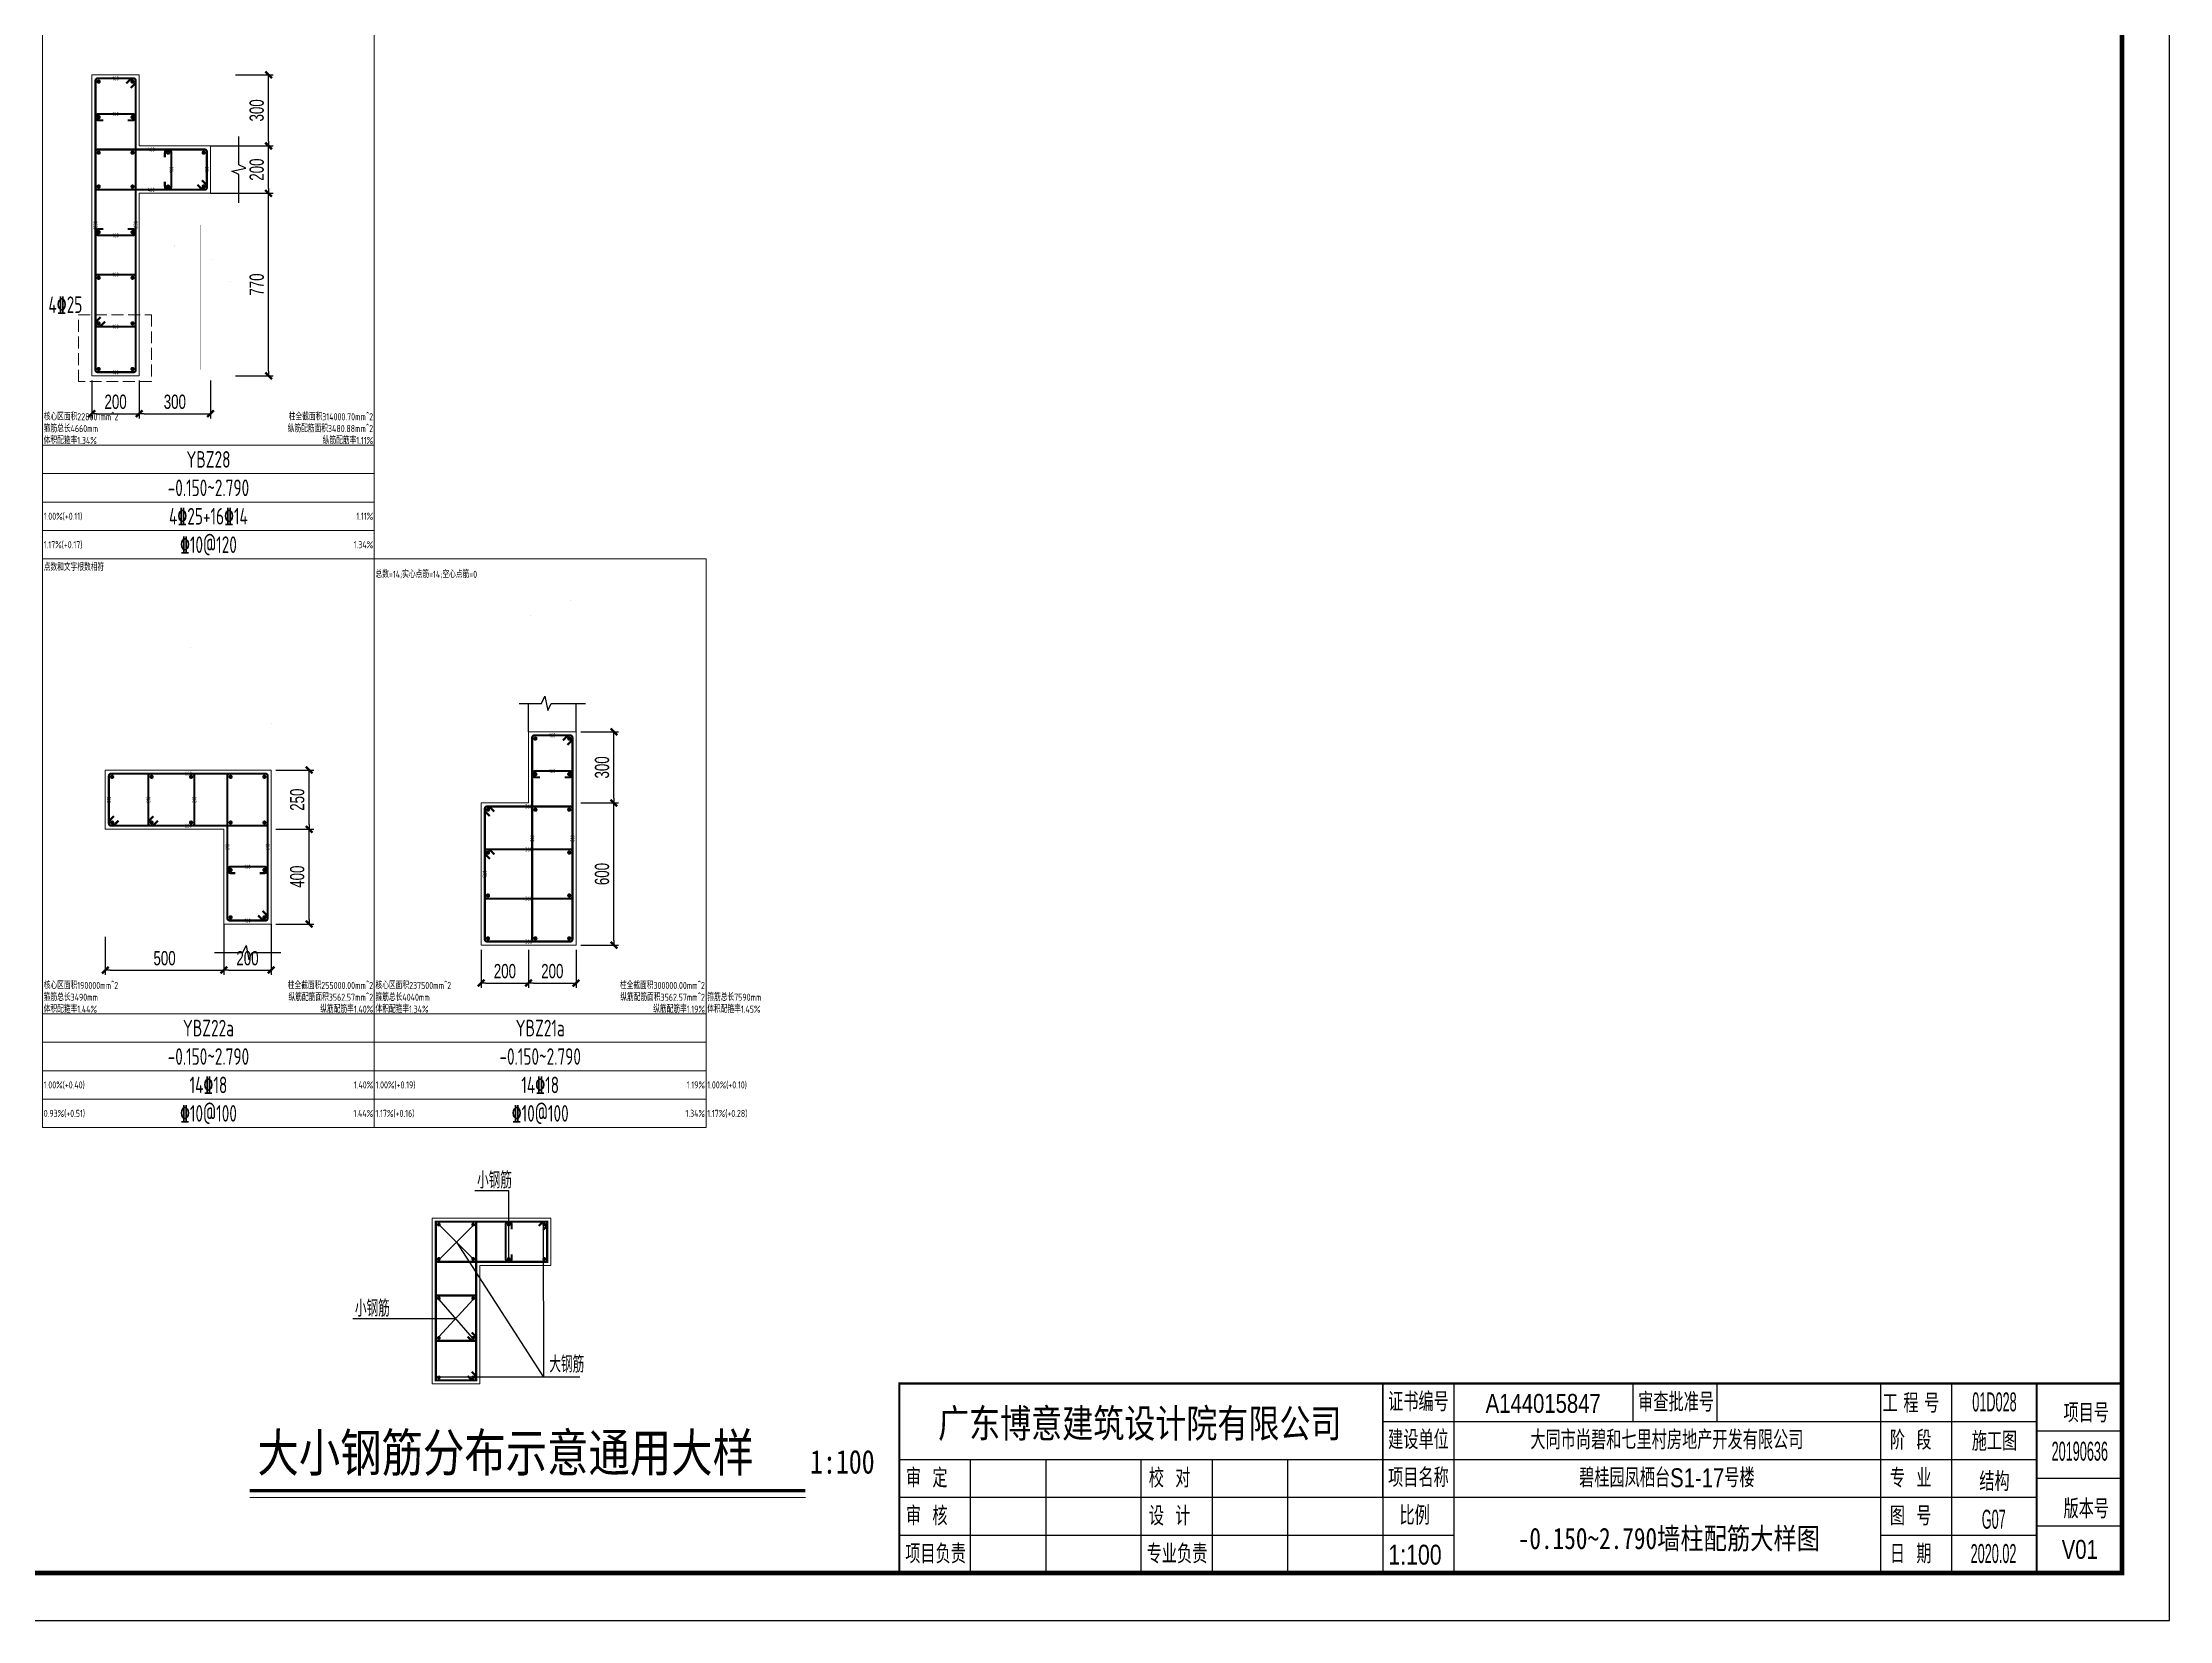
# Model space of a CAD drawing. Extents: x -129922 to 1190196, y -520662 to 139923.
# Drawn here: x 408287 to 453162, y -209217 to -175921 of the extents above; entities that cross this region are included whole.
import ezdxf
from ezdxf.enums import TextEntityAlignment as Align

# ---------------------------------------------------------------- set-up
doc = ezdxf.new("R2010")
doc.units = 0
doc.header["$LTSCALE"] = 1000
doc.header["$MEASUREMENT"] = 0
doc.linetypes.add('DASH', pattern=[0.35, 0.25, -0.1])
for name, color, linetype, lineweight in [('S-墙柱-REIN', 1, 'Continuous', 20), ('S-墙柱-大样细线', 7, 'Continuous', 20), ('S-墙柱-编号', 4, 'Continuous', 20), ('S-大样-REIN', 1, 'Continuous', 20), ('S-通用-TAB', 7, 'Continuous', 20), ('S-通用-TEXT', 7, 'Continuous', 20)]:
    doc.layers.add(name, color=color, linetype=linetype, lineweight=lineweight)
for name, color, linetype in [('S-墙柱-大样细线-pdx', 7, 'Continuous'), ('Y-云图图框', 7, 'Continuous'), ('z-计算配筋', 7, 'Continuous'), ('z-详图标注', 3, 'Continuous')]:
    doc.layers.add(name, color=color, linetype=linetype)
doc.layers.add('箍筋长度', color=3, linetype='Continuous', plot=False)
doc.layers.add('配箍校核', color=34, linetype='Continuous', plot=False)
doc.styles.add('_YT_Name', font='', dxfattribs={"width": 0.8})
doc.styles.add('_YT_Sign_Text', font='ros.shx', dxfattribs={"width": 0.8, "bigfont": 'hztxt.shx'})
doc.styles.add('BW_Dim', font='Bweng.shx', dxfattribs={"width": 0.7, "bigfont": 'hztxt.shx'})
doc.styles.add('BW_Rein', font='tssdeng.shx', dxfattribs={"width": 0.7, "bigfont": 'hztxt.shx'})
doc.styles.get("Standard").update_dxf_attribs({"font": 'gbenor.shx', "bigfont": 'gbcbig.shx'})
doc.styles.add('TSSD_Rein', font='tssdeng.shx', dxfattribs={"width": 0.7, "bigfont": 'hztxt.shx'})
doc.styles.add('黑体', font='', dxfattribs={"width": 0.8})
doc.styles.get('_YT_Name').set_extended_font_data('SimHei')
doc.styles.get('黑体').set_extended_font_data('SimHei')
doc.dimstyles.new('Cyz_20_100', dxfattribs={"dimtxt": 300, "dimasz": 100, "dimexe": 100, "dimexo": 100, "dimgap": 100, "dimtad": 1, "dimdec": 0, "dimlfac": 0.2, "dimzin": 0, "dimdsep": 46, "dimtxsty": 'BW_Dim', "dimblk": '_bwk', "dimcen": 0, "dimclrt": 7, "dimadec": 0, "dimazin": 0, "dimtfac": 1, "dimtdec": 0, "dimtix": 1, "dimtmove": 2, "dimatfit": 0, "dimfxl": 0, "dimtolj": 1, "dimtzin": 0, "dimarcsym": 0})

# ---------------------------------------------------------------- blocks, each defined once
blk = doc.blocks.new('ECMCTK_A1_横_单行图名--0')
for p, q in [((674.98, 50), (674.98, 26)), ((675, 50), (675, 10)), ((689.98, 50), (689.98, 10)), ((727.8, 50), (727.8, 42)), ((745.48, 50), (745.48, 42)), ((780, 50), (780, 10)), ((795, 50), (795, 10)), ((813, 50.01), (831, 50)), ((813, 50.01), (813, 10)), ((675, 42), (813, 42)), ((813, 40.01), (831, 40.01)), ((573, 34), (813, 34)), ((588, 34), (588, 10)), ((604, 10), (604, 34)), ((624, 34), (624, 10)), ((639, 34), (639, 10)), ((655, 10), (655, 34)), ((813, 30.01), (831, 30)), ((573, 26), (813, 26)), ((573, 18), (689.96, 18)), ((780, 18), (813, 18)), ((813, 20), (831, 20))]:
    blk.add_line(p, q)
at = {"color": 4}
blk.add_lwpolyline([(0, 0), (841, 0), (841, 594), (0, 594)], close=True, dxfattribs=at)
for points, const_width in [([(25, 10), (831, 10), (831, 584), (25, 584)], 1), ([(573, 10), (831, 10), (831, 50), (573, 50)], 0.45)]:
    blk.add_lwpolyline(points, close=True, dxfattribs=dict(const_width=const_width))
at = {"const_width": 0.45}
for points in [[(573, 10), (573, 50.01), (813, 50.01)], [(813, 50.01), (813, 10)]]:
    blk.add_lwpolyline(points, dxfattribs=at)
at = {"style": '_YT_Sign_Text', "width": 0.8}
for s, p in [('证书编号', (676.15, 44.14)), ('审查批准号', (728.91, 44.06)), ('工 程 号', (780.47, 43.85)), ('项目号', (818.65, 41.8)), ('建设单位', (676.15, 36.14)), ('阶  段', (782.01, 36.05)), ('审  定', (574.41, 28.05)), ('校  对', (625.66, 28.05)), ('项目名称', (676.15, 28.14)), ('专  业', (782.01, 28.05)), ('审  核', (574.41, 20.05)), ('设  计', (625.66, 20.05)), ('比例', (678.54, 20.16)), ('图  号', (782.01, 20.05)), ('版本号', (818.65, 21.55)), ('项目负责', (574.27, 12.05)), ('专业负责', (625.21, 12.05)), ('日  期', (782.01, 12.05))]:
    blk.add_text(s, height=4, dxfattribs=at).set_placement(p)
at = {"color": 80, "flags": 3}
for tag, height, p in [('YTHQINS', 3, (34.31, 585.5)), ('ECMCKEY', 3, (292.07, 288.23)), ('YTTQINS', 5.62, (848.03, 12.81)), ('YTFRAME', 3, (652.76, 5.84)), ('YTBARCODE_T1', 3, (749.78, 5.95))]:
    blk.add_attdef(tag, text='', height=height, dxfattribs=at).set_placement(p, align=Align.MIDDLE_CENTER)
for tag, height, style, width, p in [('设计单位', 6, '_YT_Name', 0.8, (623.75, 38.6)), ('证书编号', 4, '_YT_Sign_Text', 0.8, (708.87, 43.81)), ('审查批准号', 4, '_YT_Sign_Text', 0.8, (761.06, 43.81)), ('工程号', 4, '_YT_Sign_Text', 0.5, (804.08, 44.12)), ('建设单位', 4, '_YT_Sign_Text', 0.8, (734.96, 36.11)), ('阶段', 4, '_YT_Sign_Text', 0.8, (804.08, 35.81)), ('项目号', 4, '_YT_Sign_Text', 0.5, (822.08, 33.72)), ('项目名称', 4, '_YT_Sign_Text', 0.8, (734.96, 28.11)), ('专业', 4, '_YT_Sign_Text', 0.8, (804.08, 27.31)), ('图纸编号', 4, '_YT_Sign_Text', 0.5, (803.93, 19.36)), ('图纸名称', 4.5, '_YT_Name', 0.8, (735.39, 15.06)), ('出图比例', 4.2, '_YT_Sign_Text', 0.8, (681.82, 11.78)), ('日期', 4, '_YT_Sign_Text', 0.5, (803.88, 12.13)), ('版本号', 4, '_YT_Sign_Text', 0.8, (822.08, 13))]:
    blk.add_attdef(tag, text='', height=height, dxfattribs=dict(style=style, width=width)).set_placement(p, align=Align.CENTER)
at = {"style": '_YT_Sign_Text', "width": 0.8, "flags": 3}
for tag, p, height in [('[审定人]', (590.95, 27.81), 4.1), ('{审定人}', (605.87, 26.45), 6.24), ('[校对人]', (642.23, 27.82), 4.1), ('{校对人}', (658.35, 26.53), 6.24), ('[审核人]', (591.01, 19.76), 4.1), ('{审核人}', (606.98, 18.44), 6.24), ('[设计人]', (642.47, 20.21), 4.1), ('{设计人}', (658.48, 18.54), 6.24), ('[项目负责人]', (590.78, 12.01), 4.1), ('{项目负责人}', (608.28, 10.72), 6.24), ('[专业负责人]', (642.74, 11.77), 4.1), ('{专业负责人}', (658.58, 10.36), 6.24)]:
    blk.add_attdef(tag, p, '', height=height, dxfattribs=at)
at = {"color": 80, "flags": 3}
for tag, p in [('YTQRCODE', (551.04, 11.91)), ('YTBZSIT', (25, 10)), ('EXT_TK_LEFT', (25, 10))]:
    blk.add_attdef(tag, p, '', height=3, dxfattribs=at)
blk = doc.blocks.new('20200401.21441770')
at = {"layer": 'S-墙柱-REIN', "const_width": 40}
for points in [[(3970, 5756, 1), (4010, 5756, 1)], [(4695, 5756, 1), (4735, 5756, 1)], [(5445, 5756, 1), (5485, 5756, 1)], [(6195, 5756, 1), (6235, 5756, 1)], [(3970, 5031, 1), (4010, 5031, 1)], [(4695, 5031, 1), (4735, 5031, 1)], [(5445, 5031, 1), (5485, 5031, 1)], [(6195, 5031, 1), (6235, 5031, 1)], [(3970, 4198, 1), (4010, 4198, 1)], [(4695, 4198, 1), (4735, 4198, 1)], [(3970, 3365, 1), (4010, 3365, 1)], [(4695, 3365, 1), (4735, 3365, 1)], [(3970, 2531, 1), (4010, 2531, 1)], [(4695, 2531, 1), (4735, 2531, 1)]]:
    blk.add_lwpolyline(points, format="xyb", close=True, dxfattribs=at)
at = {"layer": 'S-墙柱-大样细线'}
blk.add_lwpolyline([(4852, 4894), (4852, 2394), (3852, 2394), (3852, 5894), (6352, 5894), (6352, 4894)], close=True, dxfattribs=at)
at = {"layer": 'S-大样-REIN', "color": 1, "const_width": 45}
for points in [[(4597, 2561), (4689, 2469), (4777, 2469), (4777, 5819), (3927, 5819), (3927, 2469), (4777, 2469), (4777, 2557), (4685, 2649)], [(6185, 5638), (6277, 5730), (6277, 5819), (3927, 5819), (3927, 4969), (6277, 4969), (6277, 5819), (6189, 5819), (6097, 5727)]]:
    blk.add_lwpolyline(points, dxfattribs=at)
at = {"layer": 'S-大样-REIN', "const_width": 45}
blk.add_lwpolyline([(5527, 5131), (5527, 5031, -1), (5402, 5031), (5402, 5756, -1), (5527, 5756), (5527, 5656)], format="xyb", dxfattribs=at)
blk.add_lwpolyline([(4685, 3482), (4777, 3390), (4777, 3302), (3927, 3302), (3927, 4260), (4777, 4260), (4777, 3302), (4689, 3302), (4597, 3394)], dxfattribs=at)
at = {"layer": 'S-通用-TEXT', "const_width": 70}
blk.add_lwpolyline([(0, 140), (11726, 140)], dxfattribs=at)
at = {"layer": 'S-通用-TEXT'}
blk.add_lwpolyline([(0, 0), (11726, 0)], dxfattribs=at)
at = {"layer": 'z-计算配筋'}
for p, q in [((4337, 3764), (2174, 3764)), ((6963, 2535), (3973, 2535))]:
    blk.add_line(p, q, dxfattribs=at)
for points in [[(5465, 5051), (5465, 6468), (4750, 6468)], [(3979, 5773), (4729, 5017)], [(4010, 5031), (4715, 5736)], [(4364, 5385), (6197, 2535)], [(6195, 5756), (6197, 2535)], [(3990, 4178), (4695, 3365)], [(3990, 3385), (4715, 4178)]]:
    blk.add_lwpolyline(points, dxfattribs=at)
at = {"layer": 'S-通用-TEXT', "style": '黑体', "width": 0.8}
for s, height, p in [('大小钢筋分布示意通用大样', 800, (163, 543)), ('1:100', 500, (11824, 501))]:
    blk.add_text(s, height=height, dxfattribs=at).set_placement(p)
at = {"layer": 'z-计算配筋', "style": 'BW_Rein', "width": 0.7}
for s, p in [('小钢筋', (4797, 6517)), ('小钢筋', (2220, 3813)), ('大钢筋', (6323, 2633))]:
    blk.add_text(s, height=350, dxfattribs=at).set_placement(p)
blk = doc.blocks.new('_bwk')
blk.add_line((-1, 0), (0, 0))
at = {"const_width": 0.5}
blk.add_lwpolyline([(-0.7, -0.7), (0.7, 0.7)], dxfattribs=at)
blk = doc.blocks.new('*D2123')
at = {"layer": 'Defpoints', "color": 0, "transparency": 16777216}
for p in [(413111, -192523), (413911, -192523), (413111, -194523)]:
    blk.add_point(p, dxfattribs=at)
at = {"layer": 'z-详图标注', "color": 0, "lineweight": -2, "transparency": 16777216}
for p, q in [((413211, -192523), (414011, -192523)), ((413911, -194423), (413911, -192623)), ((413211, -194523), (414011, -194523))]:
    blk.add_line(p, q, dxfattribs=at)
at = {"layer": 'z-详图标注', "color": 0, "lineweight": -2, "transparency": 16777216, "xscale": 100, "yscale": 100, "zscale": 100}
for p, rotation in [((413911, -192523), 90), ((413911, -194523), 270)]:
    blk.add_blockref('_bwk', p, dxfattribs=dict(at, rotation=rotation))
at = {"layer": 'z-详图标注', "color": 7, "transparency": 16777216, "insert": (413661, -193523), "char_height": 300, "attachment_point": 5, "rotation": 90, "style": 'BW_Dim'}
blk.add_mtext('\\A1;400', dxfattribs=at)
blk = doc.blocks.new('*D2124')
at = {"layer": 'Defpoints', "color": 0, "transparency": 16777216}
for p in [(413111, -191273), (413911, -191273), (413111, -192523)]:
    blk.add_point(p, dxfattribs=at)
at = {"layer": 'z-详图标注', "color": 0, "lineweight": -2, "transparency": 16777216}
for p, q in [((413211, -191273), (414011, -191273)), ((413911, -192423), (413911, -191373)), ((413211, -192523), (414011, -192523))]:
    blk.add_line(p, q, dxfattribs=at)
at = {"layer": 'z-详图标注', "color": 0, "lineweight": -2, "transparency": 16777216, "xscale": 100, "yscale": 100, "zscale": 100}
for p, rotation in [((413911, -191273), 90), ((413911, -192523), 270)]:
    blk.add_blockref('_bwk', p, dxfattribs=dict(at, rotation=rotation))
at = {"layer": 'z-详图标注', "color": 7, "transparency": 16777216, "insert": (413661, -191898), "char_height": 300, "attachment_point": 5, "rotation": 90, "style": 'BW_Dim'}
blk.add_mtext('\\A1;250', dxfattribs=at)
blk = doc.blocks.new('*D2125')
at = {"layer": 'Defpoints', "color": 0, "transparency": 16777216}
for p in [(409611, -194694), (412111, -194694), (412111, -195494)]:
    blk.add_point(p, dxfattribs=at)
at = {"layer": 'z-详图标注', "color": 0, "lineweight": -2, "transparency": 16777216}
for p, q in [((409611, -194794), (409611, -195594)), ((412111, -194794), (412111, -195594)), ((409711, -195494), (412011, -195494))]:
    blk.add_line(p, q, dxfattribs=at)
at = {"layer": 'z-详图标注', "color": 0, "lineweight": -2, "transparency": 16777216, "xscale": 100, "yscale": 100, "zscale": 100, "rotation": 180}
blk.add_blockref('_bwk', (409611, -195494), dxfattribs=at)
at = {"layer": 'z-详图标注', "color": 0, "lineweight": -2, "transparency": 16777216, "xscale": 100, "yscale": 100, "zscale": 100}
blk.add_blockref('_bwk', (412111, -195494), dxfattribs=at)
at = {"layer": 'z-详图标注', "color": 7, "transparency": 16777216, "insert": (410861, -195244), "char_height": 300, "attachment_point": 5, "style": 'BW_Dim'}
blk.add_mtext('\\A1;500', dxfattribs=at)
blk = doc.blocks.new('*D2126')
at = {"layer": 'Defpoints', "color": 0, "transparency": 16777216}
for p in [(412111, -194694), (413111, -194694), (413111, -195494)]:
    blk.add_point(p, dxfattribs=at)
at = {"layer": 'z-详图标注', "color": 0, "lineweight": -2, "transparency": 16777216}
for p, q in [((412111, -194794), (412111, -195594)), ((413111, -194794), (413111, -195594)), ((412211, -195494), (413011, -195494))]:
    blk.add_line(p, q, dxfattribs=at)
at = {"layer": 'z-详图标注', "color": 0, "lineweight": -2, "transparency": 16777216, "xscale": 100, "yscale": 100, "zscale": 100, "rotation": 180}
blk.add_blockref('_bwk', (412111, -195494), dxfattribs=at)
at = {"layer": 'z-详图标注', "color": 0, "lineweight": -2, "transparency": 16777216, "xscale": 100, "yscale": 100, "zscale": 100}
blk.add_blockref('_bwk', (413111, -195494), dxfattribs=at)
at = {"layer": 'z-详图标注', "color": 7, "transparency": 16777216, "insert": (412611, -195244), "char_height": 300, "attachment_point": 5, "style": 'BW_Dim'}
blk.add_mtext('\\A1;200', dxfattribs=at)
blk = doc.blocks.new('*D2144')
at = {"layer": 'Defpoints', "color": 0, "transparency": 16777216}
for p in [(419542, -191967), (420342, -191967), (419542, -194967)]:
    blk.add_point(p, dxfattribs=at)
at = {"layer": 'z-详图标注', "color": 0, "lineweight": -2, "transparency": 16777216}
for p, q in [((419642, -191967), (420442, -191967)), ((420342, -194867), (420342, -192067)), ((419642, -194967), (420442, -194967))]:
    blk.add_line(p, q, dxfattribs=at)
at = {"layer": 'z-详图标注', "color": 0, "lineweight": -2, "transparency": 16777216, "xscale": 100, "yscale": 100, "zscale": 100}
for p, rotation in [((420342, -191967), 90), ((420342, -194967), 270)]:
    blk.add_blockref('_bwk', p, dxfattribs=dict(at, rotation=rotation))
at = {"layer": 'z-详图标注', "color": 7, "transparency": 16777216, "insert": (420092, -193467), "char_height": 300, "attachment_point": 5, "rotation": 90, "style": 'BW_Dim'}
blk.add_mtext('\\A1;600', dxfattribs=at)
blk = doc.blocks.new('*D2145')
at = {"layer": 'Defpoints', "color": 0, "transparency": 16777216}
for p in [(419542, -190467), (420342, -190467), (419542, -191967)]:
    blk.add_point(p, dxfattribs=at)
at = {"layer": 'z-详图标注', "color": 0, "lineweight": -2, "transparency": 16777216}
for p, q in [((419642, -190467), (420442, -190467)), ((420342, -191867), (420342, -190567)), ((419642, -191967), (420442, -191967))]:
    blk.add_line(p, q, dxfattribs=at)
at = {"layer": 'z-详图标注', "color": 0, "lineweight": -2, "transparency": 16777216, "xscale": 100, "yscale": 100, "zscale": 100}
for p, rotation in [((420342, -190467), 90), ((420342, -191967), 270)]:
    blk.add_blockref('_bwk', p, dxfattribs=dict(at, rotation=rotation))
at = {"layer": 'z-详图标注', "color": 7, "transparency": 16777216, "insert": (420092, -191217), "char_height": 300, "attachment_point": 5, "rotation": 90, "style": 'BW_Dim'}
blk.add_mtext('\\A1;300', dxfattribs=at)
blk = doc.blocks.new('*D2146')
at = {"layer": 'Defpoints', "color": 0, "transparency": 16777216}
for p in [(417542, -194967), (418542, -194967), (418542, -195767)]:
    blk.add_point(p, dxfattribs=at)
at = {"layer": 'z-详图标注', "color": 0, "lineweight": -2, "transparency": 16777216}
for p, q in [((417542, -195067), (417542, -195867)), ((418542, -195067), (418542, -195867)), ((417642, -195767), (418442, -195767))]:
    blk.add_line(p, q, dxfattribs=at)
at = {"layer": 'z-详图标注', "color": 0, "lineweight": -2, "transparency": 16777216, "xscale": 100, "yscale": 100, "zscale": 100, "rotation": 180}
blk.add_blockref('_bwk', (417542, -195767), dxfattribs=at)
at = {"layer": 'z-详图标注', "color": 0, "lineweight": -2, "transparency": 16777216, "xscale": 100, "yscale": 100, "zscale": 100}
blk.add_blockref('_bwk', (418542, -195767), dxfattribs=at)
at = {"layer": 'z-详图标注', "color": 7, "transparency": 16777216, "insert": (418042, -195517), "char_height": 300, "attachment_point": 5, "style": 'BW_Dim'}
blk.add_mtext('\\A1;200', dxfattribs=at)
blk = doc.blocks.new('*D2147')
at = {"layer": 'Defpoints', "color": 0, "transparency": 16777216}
for p in [(418542, -194967), (419542, -194967), (419542, -195767)]:
    blk.add_point(p, dxfattribs=at)
at = {"layer": 'z-详图标注', "color": 0, "lineweight": -2, "transparency": 16777216}
for p, q in [((418542, -195067), (418542, -195867)), ((419542, -195067), (419542, -195867)), ((418642, -195767), (419442, -195767))]:
    blk.add_line(p, q, dxfattribs=at)
at = {"layer": 'z-详图标注', "color": 0, "lineweight": -2, "transparency": 16777216, "xscale": 100, "yscale": 100, "zscale": 100, "rotation": 180}
blk.add_blockref('_bwk', (418542, -195767), dxfattribs=at)
at = {"layer": 'z-详图标注', "color": 0, "lineweight": -2, "transparency": 16777216, "xscale": 100, "yscale": 100, "zscale": 100}
blk.add_blockref('_bwk', (419542, -195767), dxfattribs=at)
at = {"layer": 'z-详图标注', "color": 7, "transparency": 16777216, "insert": (419042, -195517), "char_height": 300, "attachment_point": 5, "style": 'BW_Dim'}
blk.add_mtext('\\A1;200', dxfattribs=at)
blk = doc.blocks.new('*D2157')
at = {"layer": 'Defpoints', "color": 0, "transparency": 16777216}
for p in [(412256, -179103), (413056, -179103), (412256, -182953)]:
    blk.add_point(p, dxfattribs=at)
at = {"layer": 'z-详图标注', "color": 0, "lineweight": -2, "transparency": 16777216}
for p, q in [((412356, -179103), (413156, -179103)), ((413056, -182853), (413056, -179203)), ((412356, -182953), (413156, -182953))]:
    blk.add_line(p, q, dxfattribs=at)
at = {"layer": 'z-详图标注', "color": 0, "lineweight": -2, "transparency": 16777216, "xscale": 100, "yscale": 100, "zscale": 100}
for p, rotation in [((413056, -179103), 90), ((413056, -182953), 270)]:
    blk.add_blockref('_bwk', p, dxfattribs=dict(at, rotation=rotation))
at = {"layer": 'z-详图标注', "color": 7, "transparency": 16777216, "insert": (412806, -181028), "char_height": 300, "attachment_point": 5, "rotation": 90, "style": 'BW_Dim'}
blk.add_mtext('\\A1;770', dxfattribs=at)
blk = doc.blocks.new('*D2158')
at = {"layer": 'Defpoints', "color": 0, "transparency": 16777216}
for p in [(412256, -178103), (413056, -178103), (412256, -179103)]:
    blk.add_point(p, dxfattribs=at)
at = {"layer": 'z-详图标注', "color": 0, "lineweight": -2, "transparency": 16777216}
for p, q in [((412356, -178103), (413156, -178103)), ((413056, -179003), (413056, -178203)), ((412356, -179103), (413156, -179103))]:
    blk.add_line(p, q, dxfattribs=at)
at = {"layer": 'z-详图标注', "color": 0, "lineweight": -2, "transparency": 16777216, "xscale": 100, "yscale": 100, "zscale": 100}
for p, rotation in [((413056, -178103), 90), ((413056, -179103), 270)]:
    blk.add_blockref('_bwk', p, dxfattribs=dict(at, rotation=rotation))
at = {"layer": 'z-详图标注', "color": 7, "transparency": 16777216, "insert": (412806, -178603), "char_height": 300, "attachment_point": 5, "rotation": 90, "style": 'BW_Dim'}
blk.add_mtext('\\A1;200', dxfattribs=at)
blk = doc.blocks.new('*D2159')
at = {"layer": 'Defpoints', "color": 0, "transparency": 16777216}
for p in [(412256, -176603), (413056, -176603), (412256, -178103)]:
    blk.add_point(p, dxfattribs=at)
at = {"layer": 'z-详图标注', "color": 0, "lineweight": -2, "transparency": 16777216}
for p, q in [((412356, -176603), (413156, -176603)), ((413056, -178003), (413056, -176703)), ((412356, -178103), (413156, -178103))]:
    blk.add_line(p, q, dxfattribs=at)
at = {"layer": 'z-详图标注', "color": 0, "lineweight": -2, "transparency": 16777216, "xscale": 100, "yscale": 100, "zscale": 100}
for p, rotation in [((413056, -176603), 90), ((413056, -178103), 270)]:
    blk.add_blockref('_bwk', p, dxfattribs=dict(at, rotation=rotation))
at = {"layer": 'z-详图标注', "color": 7, "transparency": 16777216, "insert": (412806, -177353), "char_height": 300, "attachment_point": 5, "rotation": 90, "style": 'BW_Dim'}
blk.add_mtext('\\A1;300', dxfattribs=at)
blk = doc.blocks.new('*D2160')
at = {"layer": 'Defpoints', "color": 0, "transparency": 16777216}
for p in [(409328, -182953), (410328, -182953), (410328, -183753)]:
    blk.add_point(p, dxfattribs=at)
at = {"layer": 'z-详图标注', "color": 0, "lineweight": -2, "transparency": 16777216}
for p, q in [((409328, -183053), (409328, -183853)), ((410328, -183053), (410328, -183853)), ((409428, -183753), (410228, -183753))]:
    blk.add_line(p, q, dxfattribs=at)
at = {"layer": 'z-详图标注', "color": 0, "lineweight": -2, "transparency": 16777216, "xscale": 100, "yscale": 100, "zscale": 100, "rotation": 180}
blk.add_blockref('_bwk', (409328, -183753), dxfattribs=at)
at = {"layer": 'z-详图标注', "color": 0, "lineweight": -2, "transparency": 16777216, "xscale": 100, "yscale": 100, "zscale": 100}
blk.add_blockref('_bwk', (410328, -183753), dxfattribs=at)
at = {"layer": 'z-详图标注', "color": 7, "transparency": 16777216, "insert": (409828, -183503), "char_height": 300, "attachment_point": 5, "style": 'BW_Dim'}
blk.add_mtext('\\A1;200', dxfattribs=at)
blk = doc.blocks.new('*D2161')
at = {"layer": 'Defpoints', "color": 0, "transparency": 16777216}
for p in [(410328, -182953), (411828, -182953), (411828, -183753)]:
    blk.add_point(p, dxfattribs=at)
at = {"layer": 'z-详图标注', "color": 0, "lineweight": -2, "transparency": 16777216}
for p, q in [((410328, -183053), (410328, -183853)), ((411828, -183053), (411828, -183853)), ((410428, -183753), (411728, -183753))]:
    blk.add_line(p, q, dxfattribs=at)
at = {"layer": 'z-详图标注', "color": 0, "lineweight": -2, "transparency": 16777216, "xscale": 100, "yscale": 100, "zscale": 100, "rotation": 180}
blk.add_blockref('_bwk', (410328, -183753), dxfattribs=at)
at = {"layer": 'z-详图标注', "color": 0, "lineweight": -2, "transparency": 16777216, "xscale": 100, "yscale": 100, "zscale": 100}
blk.add_blockref('_bwk', (411828, -183753), dxfattribs=at)
at = {"layer": 'z-详图标注', "color": 7, "transparency": 16777216, "insert": (411078, -183503), "char_height": 300, "attachment_point": 5, "style": 'BW_Dim'}
blk.add_mtext('\\A1;300', dxfattribs=at)

msp = doc.modelspace()

# ---------------------------------------------------------------- linework, layer by layer
at = {"layer": 'S-墙柱-REIN', "const_width": 45}
for points in [[(409448.1, -176745.3, 1), (409493.1, -176745.3, 1)], [(410163.1, -176745.3, 1), (410208.1, -176745.3, 1)], [(409448.1, -177495.3, 1), (409493.1, -177495.3, 1)], [(410163.1, -177495.3, 1), (410208.1, -177495.3, 1)], [(409448.1, -178245.3, 1), (409493.1, -178245.3, 1)], [(410163.1, -178245.3, 1), (410208.1, -178245.3, 1)], [(410913.1, -178245.3, 1), (410958.1, -178245.3, 1)], [(411663.1, -178245.3, 1), (411708.1, -178245.3, 1)], [(409448.1, -178960.3, 1), (409493.1, -178960.3, 1)], [(410163.1, -178960.3, 1), (410208.1, -178960.3, 1)], [(410913.1, -178960.3, 1), (410958.1, -178960.3, 1)], [(411663.1, -178960.3, 1), (411708.1, -178960.3, 1)], [(409448.1, -179922.8, 1), (409493.1, -179922.8, 1)], [(410163.1, -179922.8, 1), (410208.1, -179922.8, 1)], [(409448.1, -180885.3, 1), (409493.1, -180885.3, 1)], [(410163.1, -180885.3, 1), (410208.1, -180885.3, 1)], [(409448.1, -181847.8, 1), (409493.1, -181847.8, 1)], [(410163.1, -181847.8, 1), (410208.1, -181847.8, 1)], [(409448.1, -182810.3, 1), (409493.1, -182810.3, 1)], [(410163.1, -182810.3, 1), (410208.1, -182810.3, 1)], [(418662.3, -190609.1, 1), (418707.3, -190609.1, 1)], [(419377.3, -190609.1, 1), (419422.3, -190609.1, 1)], [(409731.4, -191415.5, 1), (409776.4, -191415.5, 1)], [(410564.7, -191415.5, 1), (410609.7, -191415.5, 1)], [(411398.1, -191415.5, 1), (411443.1, -191415.5, 1)], [(412231.4, -191415.5, 1), (412276.4, -191415.5, 1)], [(412946.4, -191415.5, 1), (412991.4, -191415.5, 1)], [(418662.3, -191359.1, 1), (418707.3, -191359.1, 1)], [(419377.3, -191359.1, 1), (419422.3, -191359.1, 1)], [(417662.3, -192109.1, 1), (417707.3, -192109.1, 1)], [(418662.3, -192109.1, 1), (418707.3, -192109.1, 1)], [(419377.3, -192109.1, 1), (419422.3, -192109.1, 1)], [(409731.4, -192380.5, 1), (409776.4, -192380.5, 1)], [(410564.7, -192380.5, 1), (410609.7, -192380.5, 1)], [(411398.1, -192380.5, 1), (411443.1, -192380.5, 1)], [(412231.4, -192380.5, 1), (412276.4, -192380.5, 1)], [(412946.4, -192380.5, 1), (412991.4, -192380.5, 1)], [(412231.4, -193380.5, 1), (412276.4, -193380.5, 1)], [(412946.4, -193380.5, 1), (412991.4, -193380.5, 1)], [(417662.3, -193014.1, 1), (417707.3, -193014.1, 1)], [(419377.3, -193014.1, 1), (419422.3, -193014.1, 1)], [(417662.3, -193919.1, 1), (417707.3, -193919.1, 1)], [(419377.3, -193919.1, 1), (419422.3, -193919.1, 1)], [(412231.4, -194380.5, 1), (412276.4, -194380.5, 1)], [(412946.4, -194380.5, 1), (412991.4, -194380.5, 1)], [(417662.3, -194824.1, 1), (417707.3, -194824.1, 1)], [(418662.3, -194824.1, 1), (418707.3, -194824.1, 1)], [(419377.3, -194824.1, 1), (419422.3, -194824.1, 1)]]:
    msp.add_lwpolyline(points, format="xyb", close=True, dxfattribs=at)
at = {"layer": 'S-墙柱-大样细线'}
for points in [[(409328.1, -182952.8), (410328.1, -182952.8), (410328.1, -179102.8), (411828.1, -179102.8), (411828.1, -178102.8), (410328.1, -178102.8), (410328.1, -176602.8), (409328.1, -176602.8)], [(418542.3, -191966.6), (417542.3, -191966.6), (417542.3, -194966.6), (419542.3, -194966.6), (419542.3, -190466.6), (418542.3, -190466.6)], [(412111.4, -192523), (409611.4, -192523), (409611.4, -191273), (413111.4, -191273), (413111.4, -194523), (412111.4, -194523)]]:
    msp.add_lwpolyline(points, close=True, dxfattribs=at)
at = {"layer": 'S-墙柱-大样细线', "linetype": 'DASH'}
msp.add_lwpolyline([(409043.8, -181665.8), (410583.1, -181665.8), (410583.1, -183075.9), (409043.8, -183075.9)], close=True, dxfattribs=at)
at = {"layer": 'S-墙柱-大样细线-pdx'}
for points in [[(411828.1, -178102.8), (412428.1, -178102.8)], [(412428.1, -179302.8), (412428.1, -178702.8), (412278.1, -178632.8), (412578.1, -178572.8), (412428.1, -178502.8), (412428.1, -177902.8)], [(411828.1, -179102.8), (412428.1, -179102.8)], [(418342.3, -189866.6), (418817.3, -189866.6), (418887.3, -189716.6), (418947.3, -190016.6), (419017.3, -189866.6), (419742.3, -189866.6)], [(418542.3, -190466.6), (418542.3, -189866.6)], [(419542.3, -190466.6), (419542.3, -189866.6)], [(412111.4, -194523), (412111.4, -195123)], [(413111.4, -194523), (413111.4, -195123)], [(411911.4, -195123), (412511.4, -195123), (412581.4, -194973), (412641.4, -195273), (412711.4, -195123), (413311.4, -195123)]]:
    msp.add_lwpolyline(points, dxfattribs=at)
at = {"layer": 'S-大样-REIN'}
for points, const_width in [([(410051.6, -176783.8), (410143.6, -176691.9, -0.1989124), (410177.5, -176677.8), (410205.1, -176677.8, -0.4142136), (410253.1, -176725.8), (410253.1, -182829.8, -0.4142136), (410205.1, -182877.8), (409451.1, -182877.8, -0.4142136), (409403.1, -182829.8), (409403.1, -176725.8, -0.4142136), (409451.1, -176677.8), (410205.1, -176677.8, -0.4142136), (410253.1, -176725.8), (410253.1, -176753.4, -0.1989124), (410239, -176787.3), (410147.1, -176879.3)], 45), ([(409570.6, -177562.8), (409470.6, -177562.8, -1), (409470.6, -177427.8), (410185.6, -177427.8, -1), (410185.6, -177562.8), (410085.6, -177562.8)], 45), ([(411647.1, -178826.4), (411739, -178918.3, -0.1989124), (411753.1, -178952.3), (411753.1, -178979.8, -0.4142136), (411705.1, -179027.8), (409451.1, -179027.8, -0.4142136), (409403.1, -178979.8), (409403.1, -178225.8, -0.4142136), (409451.1, -178177.8), (411705.1, -178177.8, -0.4142136), (411753.1, -178225.8), (411753.1, -178979.8, -0.4142136), (411705.1, -179027.8), (411677.5, -179027.8, -0.1989124), (411643.6, -179013.8), (411551.6, -178921.8)], 45), ([(410868.1, -178345.3), (410868.1, -178245.3, -1), (411003.1, -178245.3), (411003.1, -178960.3, -1), (410868.1, -178960.3), (410868.1, -178860.3)], 45), ([(410085.6, -179855.3), (410185.6, -179855.3, -1), (410185.6, -179990.3), (409470.6, -179990.3, -1), (409470.6, -179855.3), (409570.6, -179855.3)], 45), ([(411518.6, -179798.6), (411564.5, -179752.6, -0.1989124), (411581.5, -179745.6), (411595.3, -179745.6, -0.4142136), (411619.3, -179769.6), (411619.3, -182821.6, -0.4142136), (411595.3, -182845.6), (411218.3, -182845.6, -0.4142136), (411194.3, -182821.6), (411194.3, -179769.6, -0.4142136), (411218.3, -179745.6), (411595.3, -179745.6, -0.4142136), (411619.3, -179769.6), (411619.3, -179783.4, -0.1989124), (411612.2, -179800.4), (411566.3, -179846.3)], 0.15), ([(411146.8, -180244.3), (411096.8, -180244.3, -1), (411096.8, -180176.8), (411454.3, -180176.8, -1), (411454.3, -180244.3), (411404.3, -180244.3)], 0.15), ([(409509.1, -181713.9), (409417.1, -181805.8, 0.1989124), (409403.1, -181839.8), (409403.1, -181867.3, 0.4142136), (409451.1, -181915.3), (410205.1, -181915.3, 0.4142136), (410253.1, -181867.3), (410253.1, -180865.8, 0.4142136), (410205.1, -180817.8), (409451.1, -180817.8, 0.4142136), (409403.1, -180865.8), (409403.1, -181867.3, 0.4142136), (409451.1, -181915.3), (409478.7, -181915.3, 0.1989124), (409512.6, -181901.3), (409604.5, -181809.3)], 45), ([(412260, -180876.1), (412306, -180922.1, -0.1989124), (412313, -180939.1), (412313, -180952.8, -0.4142136), (412289, -180976.8), (411162, -180976.8, -0.4142136), (411138, -180952.8), (411138, -180575.8, -0.4142136), (411162, -180551.8), (412289, -180551.8, -0.4142136), (412313, -180575.8), (412313, -180952.8, -0.4142136), (412289, -180976.8), (412275.2, -180976.8, -0.1989124), (412258.3, -180969.8), (412212.3, -180923.9)], 0.15), ([(411870.5, -180560.6), (411870.5, -180510.6, -1), (411938, -180510.6), (411938, -180868.1, -1), (411870.5, -180868.1), (411870.5, -180818.1)], 0.15), ([(411554.3, -181390.6), (411604.3, -181390.6, -1), (411604.3, -181458.1), (411246.8, -181458.1, -1), (411246.8, -181390.6), (411296.8, -181390.6)], 0.15), ([(411266, -182319.9), (411220.1, -182365.8, 0.1989124), (411213, -182382.8), (411213, -182396.6, 0.4142136), (411237, -182420.6), (411614, -182420.6, 0.4142136), (411638, -182396.6), (411638, -181895.8, 0.4142136), (411614, -181871.8), (411237, -181871.8, 0.4142136), (411213, -181895.8), (411213, -182396.6, 0.4142136), (411237, -182420.6), (411250.8, -182420.6, 0.1989124), (411267.8, -182413.6), (411313.7, -182367.6)], 0.15), ([(419460.4, -187250.9), (419506.3, -187204.9, -0.1989124), (419523.3, -187197.9), (419537.1, -187197.9, -0.4142136), (419561.1, -187221.9), (419561.1, -189348.9, -0.4142136), (419537.1, -189372.9), (419035.1, -189372.9, -0.4142136), (419011.1, -189348.9), (419011.1, -187221.9, -0.4142136), (419035.1, -187197.9), (419537.1, -187197.9, -0.4142136), (419561.1, -187221.9), (419561.1, -187235.7, -0.1989124), (419554.1, -187252.6), (419508.1, -187298.6)], 0.15), ([(418632.8, -188104.8), (418586.9, -188058.9, -0.1989124), (418579.8, -188041.9), (418579.8, -188028.1, -0.4142136), (418603.8, -188004.1), (419480.8, -188004.1, -0.4142136), (419504.8, -188028.1), (419504.8, -189405.1, -0.4142136), (419480.8, -189429.1), (418603.8, -189429.1, -0.4142136), (418579.8, -189405.1), (418579.8, -188028.1, -0.4142136), (418603.8, -188004.1), (418617.6, -188004.1, -0.1989124), (418634.6, -188011.2), (418680.6, -188057.1)], 0.15), ([(418963.6, -187696.6), (418913.6, -187696.6, -1), (418913.6, -187629.1), (419396.1, -187629.1, -1), (419396.1, -187696.6), (419346.1, -187696.6)], 0.15), ([(418707.8, -188557.3), (418661.9, -188511.4, -0.1989124), (418654.8, -188494.4), (418654.8, -188480.6, -0.4142136), (418678.8, -188456.6), (419555.8, -188456.6, -0.4142136), (419579.8, -188480.6), (419579.8, -188952.6, -0.4142136), (419555.8, -188976.6), (418678.8, -188976.6, -0.4142136), (418654.8, -188952.6), (418654.8, -188480.6, -0.4142136), (418678.8, -188456.6), (418692.6, -188456.6, -0.1989124), (418709.6, -188463.7), (418755.6, -188509.6)], 0.15), ([(411451.9, -189134.8), (411405.9, -189180.7, 0.1989124), (411398.9, -189197.7), (411398.9, -189211.5, 0.4142136), (411422.9, -189235.5), (413049.9, -189235.5, 0.4142136), (413073.9, -189211.5), (413073.9, -188709.5, 0.4142136), (413049.9, -188685.5), (411422.9, -188685.5, 0.4142136), (411398.9, -188709.5), (411398.9, -189211.5, 0.4142136), (411422.9, -189235.5), (411436.7, -189235.5, 0.1989124), (411453.6, -189228.5), (411499.6, -189182.5)], 0.15), ([(411916.3, -189107.5), (411870.3, -189153.5, -0.1989124), (411853.3, -189160.5), (411839.6, -189160.5, -0.4142136), (411815.6, -189136.5), (411815.6, -188634.5, -0.4142136), (411839.6, -188610.5), (412275.7, -188610.5, -0.4142136), (412299.7, -188634.5), (412299.7, -189136.5, -0.4142136), (412275.7, -189160.5), (411839.6, -189160.5, -0.4142136), (411815.6, -189136.5), (411815.6, -189122.7, -0.1989124), (411822.6, -189105.7), (411868.5, -189059.8)], 0.15), ([(413029.4, -190238.8), (413075.4, -190284.7, 0.1989124), (413092.4, -190291.7), (413106.1, -190291.7, 0.4142136), (413130.1, -190267.7), (413130.1, -188765.7, 0.4142136), (413106.1, -188741.7), (412729.1, -188741.7, 0.4142136), (412705.1, -188765.7), (412705.1, -190267.7, 0.4142136), (412729.1, -190291.7), (413106.1, -190291.7, 0.4142136), (413130.1, -190267.7), (413130.1, -190254, 0.1989124), (413123.1, -190237), (413077.1, -190191)], 0.15), ([(412657.6, -189735.5), (412607.6, -189735.5, -1), (412607.6, -189668), (412965.1, -189668, -1), (412965.1, -189735.5), (412915.1, -189735.5)], 0.15), ([(419265.9, -190647.6), (419357.8, -190555.7, -0.1989124), (419391.8, -190541.6), (419419.3, -190541.6, -0.4142136), (419467.3, -190589.6), (419467.3, -194843.6, -0.4142136), (419419.3, -194891.6), (418665.3, -194891.6, -0.4142136), (418617.3, -194843.6), (418617.3, -190589.6, -0.4142136), (418665.3, -190541.6), (419419.3, -190541.6, -0.4142136), (419467.3, -190589.6), (419467.3, -190617.2, -0.1989124), (419453.3, -190651.1), (419361.4, -190743.1)], 45), ([(409792.4, -192246.6), (409700.4, -192338.5, 0.1989124), (409686.4, -192372.4), (409686.4, -192400, 0.4142136), (409734.4, -192448), (412988.4, -192448, 0.4142136), (413036.4, -192400), (413036.4, -191396, 0.4142136), (412988.4, -191348), (409734.4, -191348, 0.4142136), (409686.4, -191396), (409686.4, -192400, 0.4142136), (409734.4, -192448), (409762, -192448, 0.1989124), (409795.9, -192433.9), (409887.8, -192342)], 45), ([(410721.2, -192342), (410629.2, -192433.9, -0.1989124), (410595.3, -192448), (410567.7, -192448, -0.4142136), (410519.7, -192400), (410519.7, -191396, -0.4142136), (410567.7, -191348), (411440.1, -191348, -0.4142136), (411488.1, -191396), (411488.1, -192400, -0.4142136), (411440.1, -192448), (410567.7, -192448, -0.4142136), (410519.7, -192400), (410519.7, -192372.4, -0.1989124), (410533.8, -192338.5), (410625.7, -192246.6)], 45), ([(412834.9, -194342), (412926.9, -194433.9, 0.1989124), (412960.8, -194448), (412988.4, -194448, 0.4142136), (413036.4, -194400), (413036.4, -191396, 0.4142136), (412988.4, -191348), (412234.4, -191348, 0.4142136), (412186.4, -191396), (412186.4, -194400, 0.4142136), (412234.4, -194448), (412988.4, -194448, 0.4142136), (413036.4, -194400), (413036.4, -194372.4, 0.1989124), (413022.3, -194338.5), (412930.4, -194246.6)], 45), ([(418784.8, -191426.6), (418684.8, -191426.6, -1), (418684.8, -191291.6), (419399.8, -191291.6, -1), (419399.8, -191426.6), (419299.8, -191426.6)], 45), ([(417723.3, -192243.1), (417631.4, -192151.1, -0.1989124), (417617.3, -192117.2), (417617.3, -192089.6, -0.4142136), (417665.3, -192041.6), (419419.3, -192041.6, -0.4142136), (419467.3, -192089.6), (419467.3, -194843.6, -0.4142136), (419419.3, -194891.6), (417665.3, -194891.6, -0.4142136), (417617.3, -194843.6), (417617.3, -192089.6, -0.4142136), (417665.3, -192041.6), (417692.9, -192041.6, -0.1989124), (417726.9, -192055.7), (417818.8, -192147.6)], 45), ([(417723.3, -193148.1), (417631.4, -193056.1, -0.1989124), (417617.3, -193022.2), (417617.3, -192994.6, -0.4142136), (417665.3, -192946.6), (419419.3, -192946.6, -0.4142136), (419467.3, -192994.6), (419467.3, -193938.6, -0.4142136), (419419.3, -193986.6), (417665.3, -193986.6, -0.4142136), (417617.3, -193938.6), (417617.3, -192994.6, -0.4142136), (417665.3, -192946.6), (417692.9, -192946.6, -0.1989124), (417726.9, -192960.7), (417818.8, -193052.6)], 45), ([(412353.9, -193448), (412253.9, -193448, -1), (412253.9, -193313), (412968.9, -193313, -1), (412968.9, -193448), (412868.9, -193448)], 45)]:
    msp.add_lwpolyline(points, format="xyb", dxfattribs=dict(at, const_width=const_width))
at = {"layer": 'S-通用-TAB'}
for points in [[(408286.6, -186817.4), (408286.6, -174817.4), (415286.6, -174817.4), (415286.6, -186817.4), (408286.6, -186817.4), (408286.6, -184417.4), (415286.6, -184417.4), (415286.6, -185017.4), (408286.6, -185017.4), (408286.6, -185617.4), (415286.6, -185617.4), (415286.6, -186217.4), (408286.6, -186217.4), (408286.6, -186817.4)], [(408286.6, -198817.4), (408286.6, -186817.4), (415286.6, -186817.4), (415286.6, -198817.4), (408286.6, -198817.4), (408286.6, -196417.4), (415286.6, -196417.4), (415286.6, -197017.4), (408286.6, -197017.4), (408286.6, -197617.4), (415286.6, -197617.4), (415286.6, -198217.4), (408286.6, -198217.4), (408286.6, -198817.4)], [(415286.6, -198817.4), (415286.6, -186817.4), (422286.6, -186817.4), (422286.6, -198817.4), (415286.6, -198817.4), (415286.6, -196417.4), (422286.6, -196417.4), (422286.6, -197017.4), (415286.6, -197017.4), (415286.6, -197617.4), (422286.6, -197617.4), (422286.6, -198217.4), (415286.6, -198217.4), (415286.6, -198817.4)]]:
    msp.add_lwpolyline(points, dxfattribs=at)

# ---------------------------------------------------------------- block references
at = {"layer": 'Y-云图图框', "xscale": 100, "yscale": 100, "zscale": 100}
msp.add_blockref('ECMCTK_A1_横_单行图名--0', (369061.6, -209217.4), dxfattribs=at).add_auto_attribs({'图纸编号': 'G07', '图纸名称': '-0.150~2.790墙柱配筋大样图', '版本号': 'V01', '项目名称': '碧桂园凤栖台S1-17号楼', '出图比例': '1:100', '工程号': '01D028', '阶段': '施工图', '专业': '结构', '日期': '2020.02', '项目号': '20190636', '建设单位': '大同市尚碧和七里村房地产开发有限公司', '设计单位': '广东博意建筑设计院有限公司', '证书编号': 'A144015847'})
at = {"layer": 'z-计算配筋', "color": 4}
msp.add_blockref('20200401.21441770', (412657.6, -206619.5), dxfattribs=at)

# ---------------------------------------------------------------- texts
at = {"layer": 'S-墙柱-编号', "style": 'TSSD_Rein', "width": 0.7}
for s, p in [('4\x8425', (408768.1, -181453.8)), ('-0.150~2.790', (411786.6, -185317.4)), ('4\x8425+16\x8414', (411786.6, -185917.4)), ('\x8410@120', (411786.6, -186517.4)), ('-0.150~2.790', (411786.6, -197317.4)), ('-0.150~2.790', (418786.6, -197317.4)), ('14\x8418', (411786.6, -197917.4)), ('\x8410@100', (411786.6, -198517.4))]:
    msp.add_text(s, height=350, dxfattribs=at).set_placement(p, align=Align.MIDDLE_CENTER)
at = {"layer": 'S-墙柱-编号', "color": 3, "style": 'TSSD_Rein', "width": 0.7}
for s, p in [('YBZ28', (411786.6, -184717.4)), ('YBZ22a', (411786.6, -196717.4)), ('YBZ21a', (418786.6, -196717.4))]:
    msp.add_text(s, height=350, dxfattribs=at).set_placement(p, align=Align.MIDDLE_CENTER)
at = {"layer": 'z-计算配筋', "style": 'BW_Rein', "width": 0.7}
for s, p in [('14\x8418', (418786.6, -197917.4)), ('\x8410@100', (418786.6, -198517.4))]:
    msp.add_text(s, height=350, dxfattribs=at).set_placement(p, align=Align.MIDDLE_CENTER)
at = {"layer": '箍筋长度', "style": 'BW_Rein', "width": 0.7}
for s, p in [('160', (409828.1, -176677.8)), ('160', (409828.1, -177427.8)), ('460', (410578.1, -178177.8)), ('460', (410578.1, -179027.8)), ('160', (409828.1, -179990.3)), ('160', (409828.1, -180817.8)), ('160', (409828.1, -181915.3)), ('160', (409828.1, -182877.8)), ('160', (419042.3, -190541.6)), ('660', (411361.4, -191348)), ('160', (419042.3, -191291.6)), ('360', (418542.3, -192041.6)), ('660', (411361.4, -192448)), ('360', (418542.3, -192946.6)), ('160', (412611.4, -193313)), ('360', (418542.3, -193986.6)), ('160', (412611.4, -194448)), ('360', (418542.3, -194891.6))]:
    msp.add_text(s, height=85, dxfattribs=at).set_placement(p, align=Align.MIDDLE_CENTER)
for s, p in [('160', (411003.1, -178602.8)), ('160', (411753.1, -178602.8)), ('1230', (409403.1, -179777.8)), ('1230', (410253.1, -179777.8)), ('210', (409686.4, -191898)), ('210', (410519.7, -191898)), ('210', (411488.1, -191898)), ('610', (412186.4, -192898)), ('610', (413036.4, -192898)), ('860', (418617.3, -192716.6)), ('860', (419467.3, -192716.6)), ('560', (417617.3, -193466.6))]:
    msp.add_text(s, height=85, rotation=90, dxfattribs=at).set_placement(p, align=Align.MIDDLE_CENTER)
at = {"layer": '配箍校核', "style": 'BW_Rein', "width": 0.7}
for s, p in [('核心区面积228001mm^ 2', (408311.6, -183892.4)), ('箍筋总长4660mm', (408311.6, -184142.4)), ('体积配箍率1.34%', (408311.6, -184392.4)), ('点数和文字根数相符', (408311.6, -187067.4)), ('总数=14;实心点筋=14;空心点筋=0', (415311.6, -187217.4)), ('核心区面积190000mm^ 2', (408311.6, -195892.4)), ('箍筋总长3490mm', (408311.6, -196142.4)), ('核心区面积237500mm^ 2', (415311.6, -195892.4)), ('箍筋总长4040mm', (415311.6, -196142.4)), ('箍筋总长7590mm', (422311.6, -196142.4)), ('体积配箍率1.44%', (408311.6, -196392.4)), ('体积配箍率1.34%', (415311.6, -196392.4)), ('体积配箍率1.45%', (422311.6, -196392.4))]:
    msp.add_text(s, height=150, dxfattribs=at).set_placement(p)
for s, p in [('纵筋配筋面积3480.88mm^ 2', (415261.6, -184142.4)), ('柱全截面积314000.70mm^ 2', (415261.6, -183892.4)), ('纵筋配筋率1.11%', (415261.6, -184392.4)), ('柱全截面积255000.00mm^ 2', (415261.6, -195892.4)), ('纵筋配筋面积3562.57mm^ 2', (415261.6, -196142.4)), ('柱全截面积300000.00mm^ 2', (422261.6, -195892.4)), ('纵筋配筋面积3562.57mm^ 2', (422261.6, -196142.4)), ('纵筋配筋率1.40%', (415261.6, -196392.4)), ('纵筋配筋率1.19%', (422261.6, -196392.4))]:
    msp.add_text(s, height=150, dxfattribs=at).set_placement(p, align=Align.RIGHT)
for s, p in [('1.00%(+0.11)', (408311.6, -185917.4)), ('1.17%(+0.17)', (408311.6, -186517.4)), ('1.00%(+0.40)', (408311.6, -197917.4)), ('1.00%(+0.19)', (415311.6, -197917.4)), ('1.00%(+0.10)', (422311.6, -197917.4)), ('0.93%(+0.51)', (408311.6, -198517.4)), ('1.17%(+0.16)', (415311.6, -198517.4)), ('1.17%(+0.28)', (422311.6, -198517.4))]:
    msp.add_text(s, height=150, dxfattribs=at).set_placement(p, align=Align.MIDDLE_LEFT)
for s, p in [('1.11%', (415261.6, -185917.4)), ('1.34%', (415261.6, -186517.4)), ('1.40%', (415261.6, -197917.4)), ('1.19%', (422261.6, -197917.4)), ('1.44%', (415261.6, -198517.4)), ('1.34%', (422261.6, -198517.4))]:
    msp.add_text(s, height=150, dxfattribs=at).set_placement(p, align=Align.MIDDLE_RIGHT)

# ---------------------------------------------------------------- dimensions: what is measured, and where the dimension line sits
at = {"layer": 'z-详图标注'}
for base, p1, p2, picture, middle in [((413056.4, -176602.8), (412256.4, -178102.8), (412256.4, -176602.8), '*D2159', (412806.4, -177352.8)), ((413056.4, -178102.8), (412256.4, -179102.8), (412256.4, -178102.8), '*D2158', (412806.4, -178602.8)), ((413056.4, -179102.8), (412256.4, -182952.8), (412256.4, -179102.8), '*D2157', (412806.4, -181027.8)), ((420342.3, -190466.6), (419542.3, -191966.6), (419542.3, -190466.6), '*D2145', (420092.3, -191216.6)), ((413911.4, -191273), (413111.4, -192523), (413111.4, -191273), '*D2124', (413661.4, -191898)), ((420342.3, -191966.6), (419542.3, -194966.6), (419542.3, -191966.6), '*D2144', (420092.3, -193466.6)), ((413911.4, -192523), (413111.4, -194523), (413111.4, -192523), '*D2123', (413661.4, -193523))]:
    dim = msp.add_linear_dim(base=base, p1=p1, p2=p2, angle=90, dimstyle='Cyz_20_100', dxfattribs=at)
    dim.commit()
    dim.dimension.update_dxf_attribs({"geometry": picture, "text_midpoint": middle})
for base, p1, p2, picture, middle in [((410328.1, -183752.8), (409328.1, -182952.8), (410328.1, -182952.8), '*D2160', (409828.1, -183502.8)), ((411828.1, -183752.8), (410328.1, -182952.8), (411828.1, -182952.8), '*D2161', (411078.1, -183502.8)), ((412111.4, -195494.3), (409611.4, -194694.3), (412111.4, -194694.3), '*D2125', (410861.4, -195244.3)), ((413111.4, -195494.3), (412111.4, -194694.3), (413111.4, -194694.3), '*D2126', (412611.4, -195244.3)), ((418542.3, -195766.6), (417542.3, -194966.6), (418542.3, -194966.6), '*D2146', (418042.3, -195516.6)), ((419542.3, -195766.6), (418542.3, -194966.6), (419542.3, -194966.6), '*D2147', (419042.3, -195516.6))]:
    dim = msp.add_linear_dim(base=base, p1=p1, p2=p2, dimstyle='Cyz_20_100', dxfattribs=at)
    dim.commit()
    dim.dimension.update_dxf_attribs({"geometry": picture, "text_midpoint": middle})

doc.saveas('drawing.dxf')
